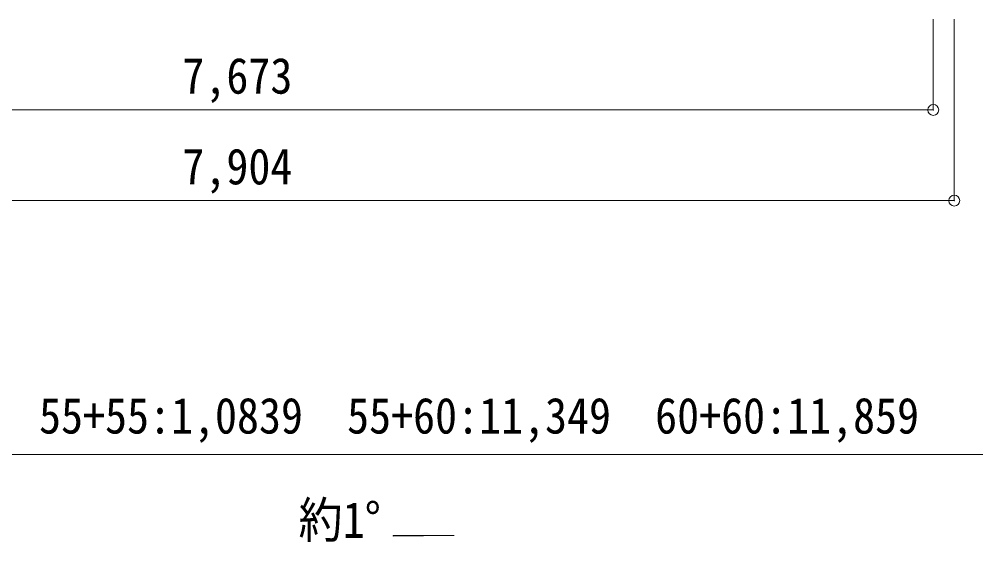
# Model space of a CAD drawing. Units: millimetres at full size, sheet at 1:60. Extents: x -16864 to 16864, y -11640 to 11640.
# Drawn here: x 81 to 5351, y -3776 to -897 of the extents above; entities that cross this region are included whole.
import ezdxf
from ezdxf.enums import TextEntityAlignment as Align

# ---------------------------------------------------------------- set-up
doc = ezdxf.new("R2010")
doc.units = ezdxf.units.MM
doc.header["$LTSCALE"] = 60
doc.header["$PDMODE"] = 32
doc.header["$PDSIZE"] = 60
for name, color, linetype, lineweight in [('0-2_TEXT1', 4, 'Continuous', 9), ('0-7_PARTS2', 7, 'Continuous', 9), ('0-8_TABLE1', 6, 'Continuous', 9), ('1-8', 6, 'Continuous', 9)]:
    doc.layers.add(name, color=color, linetype=linetype, lineweight=lineweight)
doc.styles.add('ＭＳ ゴシック', font='')
doc.styles.get('ＭＳ ゴシック').set_extended_font_data('MS Gothic')

msp = doc.modelspace()

# ---------------------------------------------------------------- linework, layer by layer
at = {"layer": '0-2_TEXT1'}
msp.add_line((2477.43, -3740.84), (2141.43, -3745.64), dxfattribs=at)
at = {"layer": '0-7_PARTS2', "color": 4}
for p, q in [((2141.43, -3745.64), (2141.43, -3740.84)), ((2141.43, -3740.84), (2477.43, -3740.84))]:
    msp.add_line(p, q, dxfattribs=at)
at = {"layer": '0-8_TABLE1'}
msp.add_line((7710.23, -3294.04), (-3128.69, -3294.04), dxfattribs=at)
at = {"layer": '1-8'}
for p, q in [((5117.02, -1396.83), (5117.02, -896.83)), ((5232.52, -1896.47), (5232.52, -896.83)), ((-2555.98, -1396.83), (5117.02, -1396.83)), ((-2671.48, -1896.47), (5232.52, -1896.47))]:
    msp.add_line(p, q, dxfattribs=at)
for p in [(5117.02, -1396.83), (5232.52, -1896.47)]:
    msp.add_point(p, dxfattribs=at)

# ---------------------------------------------------------------- texts
at = {"layer": '0-7_PARTS2', "style": 'ＭＳ ゴシック', "width": 0.9}
msp.add_text('約1°', height=197.9, dxfattribs=at).set_placement((1620.35, -3813.4), align=Align.BOTTOM_LEFT)
at = {"layer": '0-8_TABLE1', "color": 7, "style": 'ＭＳ ゴシック', "width": 0.9}
msp.add_text('55+55:1,0839\u300055+60:11,349\u300060+60:11,859', height=197.9, dxfattribs=at).set_placement((190.77, -3239.04), align=Align.BOTTOM_LEFT)
at = {"layer": '1-8', "color": 7, "style": 'ＭＳ ゴシック', "width": 0.9}
for s, p in [('7,673', (980.52, -1366.83)), ('7,904', (980.52, -1866.47))]:
    msp.add_text(s, height=197.9, dxfattribs=at).set_placement(p, align=Align.BOTTOM_LEFT)

doc.saveas('drawing.dxf')
